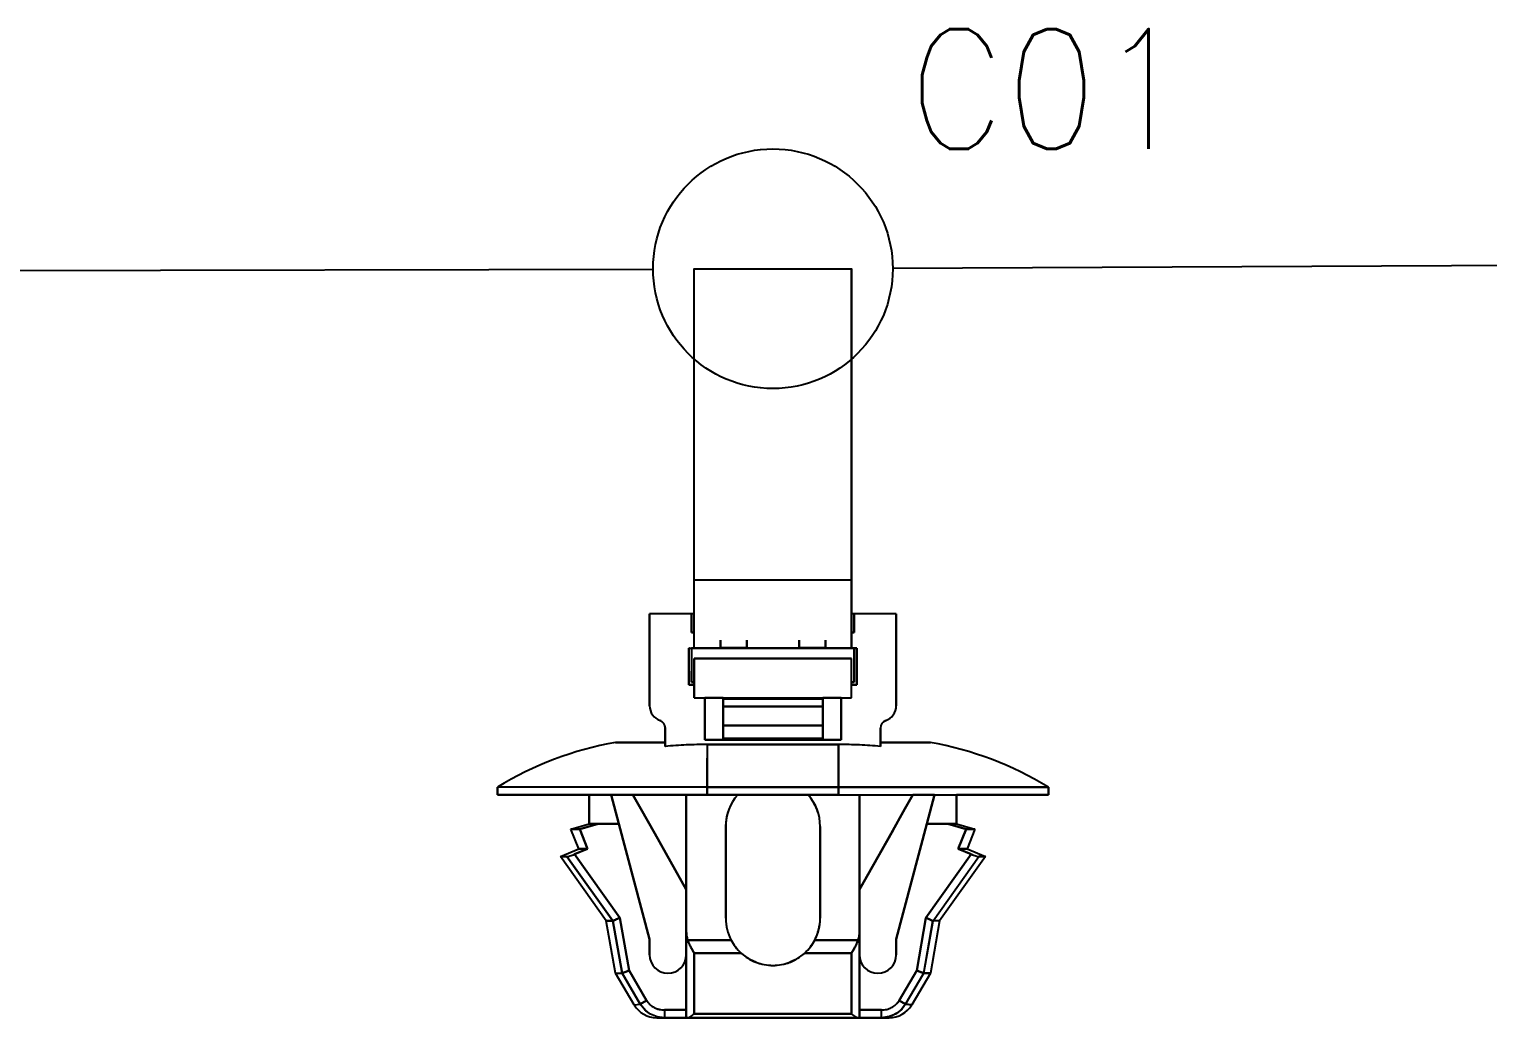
# Model space of a CAD drawing. Header units: inches. Extents: x 47316 to 59086, y 3141 to 11743.
# Drawn here: x 50852.77 to 50883.2, y 8606.64 to 8627.28 of the extents above; entities that cross this region are included whole.
import ezdxf

# ---------------------------------------------------------------- set-up
doc = ezdxf.new("R2010")
doc.units = ezdxf.units.IN
doc.header["$MEASUREMENT"] = 0
doc.styles.get("Standard").update_dxf_attribs({"font": ''})
doc.styles.get('Standard').set_extended_font_data('SimSun')
doc.linetypes.add('_VH_OTCON', pattern='A,0.0001,[7,VeSys.shx,S=0.1,R=0,X=0,Y=0],-0.4,[7,VeSys.shx,S=0.1,R=0,X=0,Y=0],-0.4,["X",Standard,S=1,R=0,X=-0.5,Y=-0.5],-0.0001,[7,VeSys.shx,S=0.1,R=0,X=0,Y=0],-0.4', length=1.2002)

msp = doc.modelspace()

# ---------------------------------------------------------------- linework, layer by layer
at = {"color": 0, "linetype": '_VH_OTCON', "lineweight": -2, "ltscale": 5}
for p, q in [((50870.789, 8622.288), (50929.937, 8622.573)), ((50701.066, 8621.868), (50865.789, 8622.27))]:
    msp.add_line(p, q, dxfattribs=at)
at = {"color": 0, "ltscale": 0.378893}
msp.add_line((50869.931, 8615.776), (50869.931, 8622.276), dxfattribs=at)
at = {"color": 0, "ltscale": 0.37888}
msp.add_line((50869.931, 8615.776), (50869.931, 8622.276), dxfattribs=at)
at = {"color": 7, "ltscale": 0.108633}
msp.add_line((50866.647, 8615.07), (50866.647, 8617.448), dxfattribs=at)
at = {"color": 7, "ltscale": 0.098454}
msp.add_line((50866.647, 8615.07), (50866.647, 8617.225), dxfattribs=at)
at = {"color": 7, "ltscale": 0.057913}
msp.add_line((50866.647, 8615.07), (50866.647, 8616.338), dxfattribs=at)
at = {"color": 7, "ltscale": 0.0644}
for p, q in [((50866.647, 8614.366), (50866.647, 8615.776)), ((50866.647, 8614.366), (50866.647, 8615.776)), ((50869.931, 8615.776), (50869.931, 8614.366)), ((50869.931, 8614.366), (50869.931, 8615.776))]:
    msp.add_line(p, q, dxfattribs=at)
at = {"color": 7, "ltscale": 0.025}
for p, q in [((50865.717, 8614.522), (50865.717, 8615.07)), ((50867.742, 8614.366), (50867.195, 8614.366)), ((50867.742, 8614.366), (50867.195, 8614.366)), ((50867.742, 8614.358), (50867.195, 8614.358)), ((50869.384, 8614.366), (50868.836, 8614.366)), ((50869.384, 8614.366), (50868.836, 8614.366))]:
    msp.add_line(p, q, dxfattribs=at)
at = {"color": 7, "ltscale": 0.039999}
for p, q in [((50866.593, 8615.07), (50865.717, 8615.07)), ((50866.593, 8615.07), (50865.717, 8615.07)), ((50870.861, 8615.07), (50869.986, 8615.07)), ((50870.861, 8615.07), (50869.986, 8615.07))]:
    msp.add_line(p, q, dxfattribs=at)
at = {"color": 7, "ltscale": 0.022501}
for p, q in [((50865.717, 8615.07), (50865.717, 8614.577)), ((50865.717, 8615.07), (50865.717, 8614.577)), ((50870.861, 8615.07), (50870.861, 8614.577)), ((50870.861, 8614.577), (50870.861, 8615.07))]:
    msp.add_line(p, q, dxfattribs=at)
at = {"color": 7, "ltscale": 0.0175}
for p, q in [((50866.593, 8615.07), (50866.593, 8614.687)), ((50866.593, 8615.07), (50866.593, 8614.687)), ((50866.593, 8614.687), (50866.593, 8615.07)), ((50869.986, 8615.07), (50869.986, 8614.687)), ((50869.986, 8614.687), (50869.986, 8615.07))]:
    msp.add_line(p, q, dxfattribs=at)
at = {"color": 7, "ltscale": 0.002499}
for p, q in [((50866.647, 8615.07), (50866.593, 8615.07)), ((50869.986, 8615.07), (50869.931, 8615.07)), ((50866.593, 8614.687), (50866.647, 8614.687)), ((50866.647, 8614.687), (50866.593, 8614.687)), ((50869.931, 8614.687), (50869.986, 8614.687)), ((50869.986, 8614.687), (50869.931, 8614.687)), ((50866.538, 8614.358), (50866.593, 8614.358)), ((50866.538, 8614.358), (50866.593, 8614.358)), ((50870.04, 8614.358), (50869.986, 8614.358)), ((50869.986, 8614.358), (50870.04, 8614.358)), ((50869.986, 8614.358), (50870.04, 8614.358)), ((50866.593, 8613.647), (50866.647, 8613.647)), ((50866.647, 8613.647), (50866.593, 8613.647)), ((50866.593, 8613.647), (50866.647, 8613.647)), ((50869.931, 8613.647), (50869.986, 8613.647)), ((50869.986, 8613.647), (50869.931, 8613.647)), ((50869.931, 8613.647), (50869.986, 8613.647))]:
    msp.add_line(p, q, dxfattribs=at)
at = {"color": 7, "ltscale": 2.6e-05}
for p, q in [((50866.593, 8615.069), (50866.593, 8615.07)), ((50869.986, 8615.07), (50869.986, 8615.069))]:
    msp.add_line(p, q, dxfattribs=at)
at = {"color": 7, "ltscale": 0.064999}
for p, q in [((50865.717, 8614.577), (50865.717, 8613.154)), ((50865.717, 8614.577), (50865.717, 8613.154)), ((50870.861, 8614.577), (50870.861, 8613.154)), ((50870.861, 8613.154), (50870.861, 8614.577))]:
    msp.add_line(p, q, dxfattribs=at)
at = {"color": 7, "ltscale": 0.0625}
msp.add_line((50865.717, 8613.154), (50865.717, 8614.522), dxfattribs=at)
at = {"color": 7, "ltscale": 0.000629}
msp.add_line((50866.552, 8614.358), (50866.538, 8614.358), dxfattribs=at)
at = {"color": 7, "ltscale": 0.035001}
for p, q in [((50866.538, 8614.358), (50866.538, 8613.592)), ((50866.538, 8613.592), (50866.538, 8614.358)), ((50870.04, 8613.592), (50870.04, 8614.358)), ((50870.04, 8613.592), (50870.04, 8614.358)), ((50870.04, 8614.358), (50870.04, 8613.592)), ((50866.921, 8611.293), (50866.921, 8612.06)), ((50866.921, 8611.293), (50866.921, 8612.06))]:
    msp.add_line(p, q, dxfattribs=at)
at = {"color": 7, "ltscale": 0.154999}
for p, q in [((50866.593, 8614.358), (50869.986, 8614.358)), ((50869.986, 8614.358), (50866.593, 8614.358))]:
    msp.add_line(p, q, dxfattribs=at)
at = {"color": 7, "ltscale": 0.032501}
for p, q in [((50866.593, 8614.358), (50866.593, 8613.647)), ((50866.593, 8614.358), (50866.593, 8613.647)), ((50869.986, 8614.358), (50869.986, 8613.647)), ((50869.986, 8613.647), (50869.986, 8614.358))]:
    msp.add_line(p, q, dxfattribs=at)
at = {"color": 7, "ltscale": 0.021939}
msp.add_line((50866.593, 8614.358), (50866.593, 8613.878), dxfattribs=at)
at = {"color": 7, "ltscale": 0.0075}
for p, q in [((50867.195, 8614.358), (50867.195, 8614.522)), ((50867.195, 8614.522), (50867.195, 8614.358)), ((50867.742, 8614.522), (50867.742, 8614.358)), ((50867.742, 8614.358), (50867.742, 8614.522)), ((50868.836, 8614.358), (50868.836, 8614.522)), ((50868.836, 8614.522), (50868.836, 8614.358)), ((50869.384, 8614.522), (50869.384, 8614.358)), ((50869.384, 8614.358), (50869.384, 8614.522)), ((50862.543, 8611.458), (50862.543, 8611.293)), ((50862.543, 8611.293), (50862.543, 8611.458)), ((50866.921, 8611.458), (50866.921, 8611.293)), ((50866.921, 8611.293), (50866.921, 8611.458)), ((50869.657, 8611.293), (50869.657, 8611.458)), ((50869.657, 8611.458), (50869.657, 8611.293)), ((50874.036, 8611.458), (50874.036, 8611.293)), ((50874.036, 8611.293), (50874.036, 8611.458)), ((50866.025, 8606.806), (50866.025, 8606.641)), ((50866.025, 8606.806), (50866.025, 8606.641)), ((50866.483, 8606.641), (50866.483, 8606.806)), ((50870.554, 8606.641), (50870.554, 8606.806)), ((50870.554, 8606.641), (50870.554, 8606.806))]:
    msp.add_line(p, q, dxfattribs=at)
at = {"color": 7, "ltscale": 0.000322}
msp.add_line((50867.742, 8614.358), (50867.742, 8614.365), dxfattribs=at)
at = {"color": 7, "ltscale": 0.023056}
msp.add_line((50869.341, 8614.358), (50868.836, 8614.358), dxfattribs=at)
at = {"color": 7, "ltscale": 0.000368}
msp.add_line((50869.384, 8614.366), (50869.384, 8614.358), dxfattribs=at)
at = {"color": 7, "ltscale": 0.15}
for p, q in [((50869.931, 8614.139), (50866.647, 8614.139)), ((50866.647, 8614.139), (50869.931, 8614.139)), ((50866.647, 8613.318), (50869.931, 8613.318)), ((50866.647, 8613.318), (50869.931, 8613.318)), ((50869.931, 8606.724), (50866.647, 8606.724)), ((50866.647, 8606.724), (50869.931, 8606.724))]:
    msp.add_line(p, q, dxfattribs=at)
at = {"color": 7, "ltscale": 0.0375}
for p, q in [((50866.647, 8614.139), (50866.647, 8613.318)), ((50866.647, 8613.318), (50866.647, 8614.139)), ((50869.931, 8613.318), (50869.931, 8614.139)), ((50869.931, 8613.318), (50869.931, 8614.139))]:
    msp.add_line(p, q, dxfattribs=at)
at = {"color": 7, "ltscale": 0.010562}
msp.add_line((50866.593, 8613.647), (50866.593, 8613.878), dxfattribs=at)
at = {"color": 7, "ltscale": 0.004999}
for p, q in [((50866.538, 8613.592), (50866.647, 8613.592)), ((50866.647, 8613.592), (50866.538, 8613.592)), ((50869.931, 8613.592), (50870.04, 8613.592)), ((50870.04, 8613.592), (50869.931, 8613.592))]:
    msp.add_line(p, q, dxfattribs=at)
at = {"color": 7, "ltscale": 0.002502}
msp.add_line((50866.647, 8613.592), (50866.647, 8613.647), dxfattribs=at)
at = {"color": 7, "ltscale": 0.040002}
for p, q in [((50866.866, 8613.318), (50866.866, 8612.443)), ((50866.866, 8612.443), (50866.866, 8613.318)), ((50869.712, 8612.443), (50869.712, 8613.318)), ((50869.712, 8612.443), (50869.712, 8613.318)), ((50869.712, 8613.318), (50869.712, 8612.443))]:
    msp.add_line(p, q, dxfattribs=at)
at = {"color": 7, "ltscale": 0.017502}
for p, q in [((50867.249, 8613.318), (50866.866, 8613.318)), ((50869.712, 8613.318), (50869.329, 8613.318))]:
    msp.add_line(p, q, dxfattribs=at)
at = {"color": 7, "ltscale": 0.00087}
for p, q in [((50867.249, 8613.299), (50867.249, 8613.318)), ((50867.249, 8613.318), (50867.249, 8613.299)), ((50869.329, 8613.299), (50869.329, 8613.318)), ((50869.329, 8613.318), (50869.329, 8613.299))]:
    msp.add_line(p, q, dxfattribs=at)
at = {"color": 7, "ltscale": 0.023952}
msp.add_line((50867.249, 8612.794), (50867.249, 8613.318), dxfattribs=at)
at = {"color": 7, "ltscale": 0.007443}
for p, q in [((50867.249, 8613.136), (50867.249, 8613.299)), ((50867.249, 8613.299), (50867.249, 8613.136)), ((50869.329, 8613.136), (50869.329, 8613.299)), ((50869.329, 8613.299), (50869.329, 8613.136))]:
    msp.add_line(p, q, dxfattribs=at)
at = {"color": 7, "ltscale": 0.095001}
for p, q in [((50867.249, 8613.299), (50869.329, 8613.299)), ((50869.329, 8613.299), (50867.249, 8613.299)), ((50867.249, 8613.136), (50869.329, 8613.136)), ((50869.329, 8613.136), (50867.249, 8613.136)), ((50869.329, 8612.746), (50867.249, 8612.746)), ((50867.249, 8612.746), (50869.329, 8612.746)), ((50869.329, 8612.474), (50867.249, 8612.474))]:
    msp.add_line(p, q, dxfattribs=at)
at = {"color": 7, "ltscale": 0.017839}
for p, q in [((50867.249, 8612.746), (50867.249, 8613.136)), ((50867.249, 8613.136), (50867.249, 8612.746)), ((50869.329, 8612.746), (50869.329, 8613.136)), ((50869.329, 8613.136), (50869.329, 8612.746))]:
    msp.add_line(p, q, dxfattribs=at)
at = {"color": 7, "ltscale": 0.013786}
msp.add_line((50866.045, 8612.388), (50866.045, 8612.69), dxfattribs=at)
at = {"color": 7, "ltscale": 0.017471}
for p, q in [((50866.045, 8612.307), (50866.045, 8612.69)), ((50870.533, 8612.307), (50870.533, 8612.69))]:
    msp.add_line(p, q, dxfattribs=at)
at = {"color": 7, "ltscale": 0.017476}
for p, q in [((50866.045, 8612.69), (50866.045, 8612.307)), ((50870.533, 8612.69), (50870.533, 8612.307))]:
    msp.add_line(p, q, dxfattribs=at)
at = {"color": 7, "ltscale": 0.014789}
msp.add_line((50867.249, 8612.766), (50867.249, 8612.443), dxfattribs=at)
at = {"color": 7, "ltscale": 0.013841}
for p, q in [((50867.249, 8612.443), (50867.249, 8612.746)), ((50869.329, 8612.746), (50869.329, 8612.443))]:
    msp.add_line(p, q, dxfattribs=at)
at = {"color": 7, "ltscale": 0.012407}
for p, q in [((50867.249, 8612.474), (50867.249, 8612.746)), ((50869.329, 8612.474), (50869.329, 8612.746))]:
    msp.add_line(p, q, dxfattribs=at)
at = {"color": 7, "ltscale": 0.001447}
msp.add_line((50869.329, 8612.474), (50869.329, 8612.443), dxfattribs=at)
at = {"color": 7, "ltscale": 0.047501}
for p, q in [((50865.005, 8612.388), (50866.045, 8612.388)), ((50866.045, 8612.388), (50865.005, 8612.388)), ((50870.533, 8612.388), (50871.573, 8612.388)), ((50871.573, 8612.388), (50870.533, 8612.388))]:
    msp.add_line(p, q, dxfattribs=at)
at = {"color": 7, "ltscale": 0.00369}
for p, q in [((50866.045, 8612.307), (50866.045, 8612.388)), ((50870.533, 8612.388), (50870.533, 8612.307))]:
    msp.add_line(p, q, dxfattribs=at)
at = {"color": 7, "ltscale": 0.129999}
for p, q in [((50866.866, 8612.443), (50869.712, 8612.443)), ((50869.712, 8612.443), (50866.866, 8612.443))]:
    msp.add_line(p, q, dxfattribs=at)
at = {"color": 7, "ltscale": 0.040567}
for p, q in [((50866.921, 8612.346), (50866.921, 8611.458)), ((50869.657, 8612.346), (50869.657, 8611.458))]:
    msp.add_line(p, q, dxfattribs=at)
at = {"color": 7, "ltscale": 0.125}
for p, q in [((50869.657, 8612.346), (50866.921, 8612.346)), ((50866.921, 8612.346), (50869.657, 8612.346)), ((50869.657, 8611.458), (50866.921, 8611.458)), ((50866.921, 8611.458), (50869.657, 8611.458)), ((50869.657, 8611.293), (50866.921, 8611.293)), ((50866.921, 8611.293), (50869.657, 8611.293))]:
    msp.add_line(p, q, dxfattribs=at)
at = {"color": 7, "ltscale": 0.040569}
for p, q in [((50866.921, 8612.346), (50866.921, 8611.458)), ((50869.657, 8611.458), (50869.657, 8612.346))]:
    msp.add_line(p, q, dxfattribs=at)
at = {"color": 7, "ltscale": 0.02751}
msp.add_line((50869.657, 8611.457), (50869.657, 8612.06), dxfattribs=at)
msp.add_line((50869.657, 8611.457), (50869.657, 8612.06), dxfattribs=at)
at = {"color": 7, "ltscale": 0.2}
for p, q in [((50866.921, 8611.458), (50862.543, 8611.458)), ((50866.921, 8611.458), (50862.543, 8611.458)), ((50866.921, 8611.293), (50862.543, 8611.293)), ((50862.543, 8611.293), (50866.921, 8611.293)), ((50874.036, 8611.458), (50869.657, 8611.458)), ((50869.657, 8611.458), (50874.036, 8611.458)), ((50869.657, 8611.293), (50874.036, 8611.293)), ((50869.657, 8611.293), (50874.036, 8611.293))]:
    msp.add_line(p, q, dxfattribs=at)
at = {"color": 7, "ltscale": 0.087396}
for p, q in [((50862.543, 8611.293), (50864.456, 8611.293)), ((50874.036, 8611.293), (50872.122, 8611.293)), ((50874.036, 8611.293), (50872.122, 8611.293))]:
    msp.add_line(p, q, dxfattribs=at)
at = {"color": 7, "ltscale": 0.0875}
for p, q in [((50864.458, 8611.293), (50862.543, 8611.293)), ((50867.304, 8608.721), (50867.304, 8610.637)), ((50867.304, 8610.637), (50867.304, 8608.721)), ((50869.274, 8610.637), (50869.274, 8608.721)), ((50869.274, 8608.721), (50869.274, 8610.637)), ((50869.274, 8608.721), (50869.274, 8610.637))]:
    msp.add_line(p, q, dxfattribs=at)
at = {"color": 7, "ltscale": 0.027499}
for p, q in [((50864.458, 8610.691), (50864.458, 8611.293)), ((50864.458, 8611.293), (50864.458, 8610.691)), ((50872.12, 8610.691), (50872.12, 8611.293)), ((50872.12, 8611.293), (50872.12, 8610.691))]:
    msp.add_line(p, q, dxfattribs=at)
at = {"color": 7, "ltscale": 0.028456}
for p, q in [((50865.076, 8610.691), (50864.916, 8611.293)), ((50864.916, 8611.293), (50865.076, 8610.691)), ((50871.502, 8610.691), (50871.662, 8611.293)), ((50871.662, 8611.293), (50871.502, 8610.691))]:
    msp.add_line(p, q, dxfattribs=at)
at = {"color": 7, "ltscale": 0.020602}
for p, q in [((50864.916, 8611.293), (50865.367, 8611.293)), ((50871.662, 8611.293), (50871.211, 8611.293)), ((50871.662, 8611.293), (50871.211, 8611.293))]:
    msp.add_line(p, q, dxfattribs=at)
at = {"color": 7, "ltscale": 0.020749}
msp.add_line((50865.37, 8611.293), (50864.916, 8611.293), dxfattribs=at)
at = {"color": 7, "ltscale": 0.015289}
msp.add_line((50865.534, 8611.003), (50865.37, 8611.294), dxfattribs=at)
at = {"color": 7, "ltscale": 0.015242}
for p, q in [((50865.37, 8611.294), (50865.534, 8611.003)), ((50871.044, 8611.003), (50871.208, 8611.294))]:
    msp.add_line(p, q, dxfattribs=at)
at = {"color": 7, "ltscale": 0.089999}
for p, q in [((50866.483, 8611.293), (50866.483, 8609.323)), ((50866.483, 8609.323), (50866.483, 8611.293)), ((50870.095, 8609.323), (50870.095, 8611.293)), ((50870.095, 8611.293), (50870.095, 8609.323))]:
    msp.add_line(p, q, dxfattribs=at)
at = {"color": 7, "ltscale": 0.015215}
msp.add_line((50871.208, 8611.294), (50871.044, 8611.004), dxfattribs=at)
at = {"color": 7, "ltscale": 0.02697}
msp.add_line((50865.825, 8610.489), (50865.534, 8611.003), dxfattribs=at)
at = {"color": 7, "ltscale": 0.026985}
for p, q in [((50865.534, 8611.003), (50865.825, 8610.489)), ((50870.754, 8610.489), (50871.044, 8611.003))]:
    msp.add_line(p, q, dxfattribs=at)
at = {"color": 7, "ltscale": 0.02701}
msp.add_line((50871.044, 8611.004), (50870.754, 8610.489), dxfattribs=at)
at = {"color": 7, "ltscale": 0.018183}
msp.add_line((50864.075, 8610.582), (50864.458, 8610.691), dxfattribs=at)
at = {"color": 7, "ltscale": 0.018199}
for p, q in [((50864.643, 8610.691), (50864.26, 8610.582)), ((50864.26, 8610.582), (50864.643, 8610.691)), ((50871.935, 8610.691), (50872.318, 8610.582)), ((50872.318, 8610.582), (50871.935, 8610.691))]:
    msp.add_line(p, q, dxfattribs=at)
at = {"color": 7, "ltscale": 0.000342}
for p, q in [((50864.466, 8610.691), (50864.458, 8610.691)), ((50872.12, 8610.691), (50872.113, 8610.691))]:
    msp.add_line(p, q, dxfattribs=at)
at = {"color": 7, "ltscale": 0.006641}
msp.add_line((50864.458, 8610.691), (50864.603, 8610.691), dxfattribs=at)
at = {"color": 7, "ltscale": 0.002142}
msp.add_line((50864.505, 8610.691), (50864.458, 8610.691), dxfattribs=at)
at = {"color": 7, "ltscale": 0.00033}
for p, q in [((50864.458, 8610.691), (50864.465, 8610.691)), ((50872.113, 8610.691), (50872.12, 8610.691)), ((50872.339, 8610.171), (50872.332, 8610.171))]:
    msp.add_line(p, q, dxfattribs=at)
at = {"color": 7, "ltscale": 0.002136}
msp.add_line((50864.458, 8610.691), (50864.505, 8610.691), dxfattribs=at)
at = {"color": 7, "ltscale": 0.001825}
msp.add_line((50864.465, 8610.691), (50864.505, 8610.691), dxfattribs=at)
at = {"color": 7, "ltscale": 0.003674}
for p, q in [((50864.546, 8610.691), (50864.466, 8610.691)), ((50872.113, 8610.691), (50872.032, 8610.691))]:
    msp.add_line(p, q, dxfattribs=at)
at = {"color": 7, "ltscale": 0.006299}
msp.add_line((50864.643, 8610.691), (50864.505, 8610.691), dxfattribs=at)
at = {"color": 7, "ltscale": 0.006305}
msp.add_line((50864.505, 8610.691), (50864.643, 8610.691), dxfattribs=at)
at = {"color": 7, "ltscale": 0.00329}
msp.add_line((50864.618, 8610.691), (50864.546, 8610.691), dxfattribs=at)
at = {"color": 7, "ltscale": 0.019785}
for p, q in [((50865.076, 8610.691), (50864.643, 8610.691)), ((50864.643, 8610.691), (50865.076, 8610.691)), ((50871.502, 8610.691), (50871.935, 8610.691)), ((50871.935, 8610.691), (50871.502, 8610.691))]:
    msp.add_line(p, q, dxfattribs=at)
at = {"color": 7, "ltscale": 0.11383}
for p, q in [((50865.717, 8608.283), (50865.076, 8610.691)), ((50865.076, 8610.691), (50865.717, 8608.283)), ((50870.861, 8608.283), (50871.502, 8610.691)), ((50871.502, 8610.691), (50870.861, 8608.283))]:
    msp.add_line(p, q, dxfattribs=at)
at = {"color": 7, "ltscale": 0.008441}
for p, q in [((50872.12, 8610.691), (50871.935, 8610.691)), ((50871.935, 8610.691), (50872.12, 8610.691)), ((50872.339, 8610.171), (50872.154, 8610.171))]:
    msp.add_line(p, q, dxfattribs=at)
at = {"color": 7, "ltscale": 0.008432}
msp.add_line((50871.936, 8610.691), (50872.12, 8610.691), dxfattribs=at)
at = {"color": 7, "ltscale": 0.00434}
msp.add_line((50872.032, 8610.691), (50871.937, 8610.691), dxfattribs=at)
at = {"color": 7, "ltscale": 0.002209}
msp.add_line((50872.065, 8610.691), (50872.113, 8610.691), dxfattribs=at)
at = {"color": 7, "ltscale": 0.000286}
for p, q in [((50872.119, 8610.69), (50872.113, 8610.691)), ((50872.113, 8610.691), (50872.119, 8610.69))]:
    msp.add_line(p, q, dxfattribs=at)
at = {"color": 7, "ltscale": 0.018174}
msp.add_line((50872.12, 8610.691), (50872.503, 8610.582), dxfattribs=at)
at = {"color": 7, "ltscale": 0.008429}
for p, q in [((50864.26, 8610.582), (50864.075, 8610.582)), ((50872.154, 8610.171), (50872.339, 8610.171))]:
    msp.add_line(p, q, dxfattribs=at)
at = {"color": 7, "ltscale": 0.020195}
for p, q in [((50864.24, 8610.171), (50864.075, 8610.582)), ((50864.26, 8610.582), (50864.424, 8610.171)), ((50864.424, 8610.171), (50864.26, 8610.582)), ((50872.318, 8610.582), (50872.154, 8610.171)), ((50872.154, 8610.171), (50872.318, 8610.582)), ((50872.503, 8610.582), (50872.339, 8610.171))]:
    msp.add_line(p, q, dxfattribs=at)
at = {"color": 7, "ltscale": 0.008438}
msp.add_line((50864.075, 8610.582), (50864.26, 8610.582), dxfattribs=at)
at = {"color": 7, "ltscale": 0.002185}
msp.add_line((50864.166, 8610.582), (50864.118, 8610.582), dxfattribs=at)
at = {"color": 7, "ltscale": 0.065039}
msp.add_line((50866.483, 8609.323), (50865.783, 8610.563), dxfattribs=at)
at = {"color": 7, "ltscale": 0.06116}
msp.add_line((50866.483, 8609.323), (50865.825, 8610.489), dxfattribs=at)
at = {"color": 7, "ltscale": 0.061156}
for p, q in [((50865.825, 8610.489), (50866.483, 8609.323)), ((50870.095, 8609.323), (50870.754, 8610.489))]:
    msp.add_line(p, q, dxfattribs=at)
at = {"color": 7, "ltscale": 0.040697}
msp.add_line((50866.483, 8609.527), (50866.483, 8610.418), dxfattribs=at)
at = {"color": 7, "ltscale": 0.040701}
msp.add_line((50866.483, 8610.418), (50866.483, 8609.527), dxfattribs=at)
at = {"color": 7, "ltscale": 0.064963}
msp.add_line((50870.795, 8610.561), (50870.095, 8609.323), dxfattribs=at)
at = {"color": 7, "ltscale": 0.061161}
msp.add_line((50870.754, 8610.489), (50870.095, 8609.323), dxfattribs=at)
at = {"color": 7, "ltscale": 0.004681}
for p, q in [((50872.421, 8610.582), (50872.318, 8610.582)), ((50872.318, 8610.582), (50872.421, 8610.582))]:
    msp.add_line(p, q, dxfattribs=at)
at = {"color": 7, "ltscale": 0.002823}
msp.add_line((50872.483, 8610.582), (50872.421, 8610.582), dxfattribs=at)
at = {"color": 7, "ltscale": 0.00282}
for p, q in [((50872.421, 8610.582), (50872.483, 8610.582)), ((50864.26, 8610.171), (50864.321, 8610.171))]:
    msp.add_line(p, q, dxfattribs=at)
at = {"color": 7, "ltscale": 0.000925}
msp.add_line((50872.503, 8610.582), (50872.483, 8610.582), dxfattribs=at)
at = {"color": 7, "ltscale": 0.000912}
for p, q in [((50872.483, 8610.582), (50872.503, 8610.582)), ((50864.24, 8610.171), (50864.26, 8610.171))]:
    msp.add_line(p, q, dxfattribs=at)
at = {"color": 7, "ltscale": 0.019}
msp.add_line((50863.857, 8610.007), (50864.239, 8610.171), dxfattribs=at)
at = {"color": 7, "ltscale": 0.013619}
for p, q in [((50864.424, 8610.171), (50864.15, 8610.054)), ((50864.15, 8610.054), (50864.424, 8610.171)), ((50872.154, 8610.171), (50872.428, 8610.054)), ((50872.428, 8610.054), (50872.154, 8610.171))]:
    msp.add_line(p, q, dxfattribs=at)
at = {"color": 7, "ltscale": 0.074459}
for p, q in [((50864.15, 8610.054), (50865.097, 8608.728)), ((50865.097, 8608.728), (50864.15, 8610.054)), ((50872.428, 8610.054), (50871.481, 8608.728)), ((50871.481, 8608.728), (50872.428, 8610.054))]:
    msp.add_line(p, q, dxfattribs=at)
at = {"color": 7, "ltscale": 0.0009}
msp.add_line((50864.259, 8610.171), (50864.239, 8610.171), dxfattribs=at)
at = {"color": 7, "ltscale": 0.002856}
msp.add_line((50864.246, 8610.171), (50864.309, 8610.171), dxfattribs=at)
at = {"color": 7, "ltscale": 0.002869}
msp.add_line((50864.31, 8610.171), (50864.247, 8610.171), dxfattribs=at)
at = {"color": 7, "ltscale": 0.002832}
msp.add_line((50864.321, 8610.171), (50864.259, 8610.171), dxfattribs=at)
at = {"color": 7, "ltscale": 0.004715}
msp.add_line((50864.424, 8610.171), (50864.321, 8610.171), dxfattribs=at)
at = {"color": 7, "ltscale": 0.004687}
msp.add_line((50864.321, 8610.171), (50864.424, 8610.171), dxfattribs=at)
at = {"color": 7, "ltscale": 0.004291}
msp.add_line((50872.248, 8610.171), (50872.154, 8610.171), dxfattribs=at)
at = {"color": 7, "ltscale": 0.003809}
msp.add_line((50872.332, 8610.171), (50872.248, 8610.171), dxfattribs=at)
at = {"color": 7, "ltscale": 0.001593}
msp.add_line((50872.297, 8610.171), (50872.332, 8610.171), dxfattribs=at)
at = {"color": 7, "ltscale": 0.000327}
msp.add_line((50872.332, 8610.171), (50872.339, 8610.171), dxfattribs=at)
at = {"color": 7, "ltscale": 0.019025}
msp.add_line((50872.339, 8610.171), (50872.722, 8610.007), dxfattribs=at)
at = {"color": 7, "ltscale": 4.3e-05}
msp.add_line((50863.856, 8610.007), (50863.857, 8610.007), dxfattribs=at)
at = {"color": 7, "ltscale": 0.075271}
for p, q in [((50864.814, 8608.666), (50863.856, 8610.007)), ((50863.991, 8610.007), (50864.949, 8608.666)), ((50864.949, 8608.666), (50863.991, 8610.007)), ((50871.629, 8608.666), (50872.587, 8610.007)), ((50872.722, 8610.007), (50871.764, 8608.666))]:
    msp.add_line(p, q, dxfattribs=at)
at = {"color": 7, "ltscale": 4.9e-05}
msp.add_line((50863.856, 8610.007), (50863.858, 8610.007), dxfattribs=at)
at = {"color": 7, "ltscale": 0.000903}
msp.add_line((50863.857, 8610.007), (50863.877, 8610.007), dxfattribs=at)
at = {"color": 7, "ltscale": 0.000916}
msp.add_line((50863.858, 8610.007), (50863.878, 8610.007), dxfattribs=at)
at = {"color": 7, "ltscale": 0.005222}
msp.add_line((50863.877, 8610.007), (50863.991, 8610.007), dxfattribs=at)
at = {"color": 7, "ltscale": 0.005249}
msp.add_line((50863.878, 8610.007), (50863.992, 8610.008), dxfattribs=at)
at = {"color": 7, "ltscale": 0.075264}
msp.add_line((50871.629, 8608.666), (50872.587, 8610.007), dxfattribs=at)
at = {"color": 7, "ltscale": 0.006177}
msp.add_line((50872.587, 8610.007), (50872.722, 8610.007), dxfattribs=at)
at = {"color": 7, "ltscale": 0.006165}
for p, q in [((50872.722, 8610.007), (50872.587, 8610.007)), ((50871.764, 8608.666), (50871.629, 8608.666)), ((50871.764, 8608.666), (50871.629, 8608.666))]:
    msp.add_line(p, q, dxfattribs=at)
at = {"color": 7, "ltscale": 0.039936}
for p, q in [((50866.483, 8609.323), (50866.483, 8608.449)), ((50866.483, 8608.449), (50866.483, 8609.323)), ((50870.095, 8608.449), (50870.095, 8609.323)), ((50870.095, 8609.323), (50870.095, 8608.449))]:
    msp.add_line(p, q, dxfattribs=at)
at = {"color": 7, "ltscale": 0.048712}
msp.add_line((50866.483, 8608.257), (50866.483, 8609.323), dxfattribs=at)
at = {"color": 7, "ltscale": 0.006168}
for p, q in [((50864.949, 8608.666), (50864.814, 8608.666)), ((50864.814, 8608.666), (50864.949, 8608.666))]:
    msp.add_line(p, q, dxfattribs=at)
at = {"color": 7, "ltscale": 0.05076}
for p, q in [((50865.006, 8607.572), (50864.814, 8608.666)), ((50871.764, 8608.666), (50871.573, 8607.572))]:
    msp.add_line(p, q, dxfattribs=at)
at = {"color": 7, "ltscale": 0.002621}
for p, q in [((50864.953, 8608.667), (50865.006, 8608.689)), ((50865.006, 8608.689), (50864.953, 8608.667)), ((50871.572, 8608.689), (50871.625, 8608.667)), ((50871.625, 8608.667), (50871.572, 8608.689))]:
    msp.add_line(p, q, dxfattribs=at)
at = {"color": 7, "ltscale": 0.050773}
for p, q in [((50864.953, 8608.667), (50865.145, 8607.572)), ((50865.145, 8607.572), (50864.953, 8608.667)), ((50871.434, 8607.572), (50871.625, 8608.667))]:
    msp.add_line(p, q, dxfattribs=at)
at = {"color": 7, "ltscale": 0.000205}
for p, q in [((50865.006, 8608.689), (50865.01, 8608.691)), ((50865.01, 8608.691), (50865.006, 8608.689)), ((50871.568, 8608.691), (50871.572, 8608.689)), ((50871.572, 8608.689), (50871.568, 8608.691))]:
    msp.add_line(p, q, dxfattribs=at)
at = {"color": 7, "ltscale": 0.004321}
for p, q in [((50865.01, 8608.691), (50865.097, 8608.728)), ((50865.097, 8608.728), (50865.01, 8608.691)), ((50871.481, 8608.728), (50871.568, 8608.691)), ((50871.568, 8608.691), (50871.481, 8608.728))]:
    msp.add_line(p, q, dxfattribs=at)
at = {"color": 7, "ltscale": 0.051095}
for p, q in [((50865.097, 8608.728), (50865.29, 8607.626)), ((50865.29, 8607.626), (50865.097, 8608.728)), ((50871.481, 8608.728), (50871.288, 8607.626)), ((50871.288, 8607.626), (50871.481, 8608.728))]:
    msp.add_line(p, q, dxfattribs=at)
at = {"color": 7, "ltscale": 0.050769}
msp.add_line((50871.434, 8607.572), (50871.629, 8608.666), dxfattribs=at)
at = {"color": 7, "ltscale": 0.014999}
for p, q in [((50865.717, 8607.955), (50865.717, 8608.283)), ((50865.717, 8608.283), (50865.717, 8607.955)), ((50870.861, 8607.955), (50870.861, 8608.283)), ((50870.861, 8607.955), (50870.861, 8608.283)), ((50870.861, 8608.283), (50870.861, 8607.955))]:
    msp.add_line(p, q, dxfattribs=at)
at = {"color": 7, "ltscale": 0.082565}
for p, q in [((50866.483, 8606.641), (50866.483, 8608.449)), ((50866.483, 8608.449), (50866.483, 8606.641)), ((50870.095, 8608.449), (50870.095, 8606.641)), ((50870.095, 8606.641), (50870.095, 8608.449))]:
    msp.add_line(p, q, dxfattribs=at)
at = {"color": 7, "ltscale": 0.008279}
msp.add_line((50866.483, 8608.076), (50866.483, 8608.257), dxfattribs=at)
at = {"color": 7, "ltscale": 0.041339}
for p, q in [((50866.511, 8608.265), (50867.416, 8608.265)), ((50867.416, 8608.265), (50866.511, 8608.265)), ((50869.162, 8608.265), (50870.067, 8608.265)), ((50870.067, 8608.265), (50869.162, 8608.265))]:
    msp.add_line(p, q, dxfattribs=at)
at = {"color": 7, "ltscale": 0.002634}
for p, q in [((50866.511, 8608.265), (50866.531, 8608.211)), ((50870.047, 8608.211), (50870.067, 8608.265))]:
    msp.add_line(p, q, dxfattribs=at)
at = {"color": 7, "ltscale": 0.002635}
for p, q in [((50866.531, 8608.211), (50866.511, 8608.265)), ((50870.067, 8608.265), (50870.047, 8608.211))]:
    msp.add_line(p, q, dxfattribs=at)
at = {"color": 7, "ltscale": 0.005516}
msp.add_line((50866.483, 8607.955), (50866.483, 8608.076), dxfattribs=at)
at = {"color": 7, "ltscale": 0.052501}
msp.add_line((50866.483, 8606.806), (50866.483, 8607.955), dxfattribs=at)
at = {"color": 7, "ltscale": 0.044711}
for p, q in [((50867.626, 8607.993), (50866.647, 8607.993)), ((50866.647, 8607.993), (50867.626, 8607.993)), ((50869.931, 8607.993), (50868.952, 8607.993)), ((50868.952, 8607.993), (50869.931, 8607.993))]:
    msp.add_line(p, q, dxfattribs=at)
at = {"color": 7, "ltscale": 0.057954}
for p, q in [((50866.647, 8607.993), (50866.647, 8606.724)), ((50866.647, 8606.724), (50866.647, 8607.993)), ((50869.931, 8606.724), (50869.931, 8607.993)), ((50869.931, 8607.993), (50869.931, 8606.724))]:
    msp.add_line(p, q, dxfattribs=at)
at = {"color": 7, "ltscale": 0.001863}
msp.add_line((50867.597, 8608.02), (50867.627, 8607.992), dxfattribs=at)
at = {"color": 7, "ltscale": 0.000505}
msp.add_line((50867.626, 8607.993), (50867.618, 8608), dxfattribs=at)
at = {"color": 7, "ltscale": 0.000598}
msp.add_line((50868.952, 8607.993), (50868.962, 8608.001), dxfattribs=at)
at = {"color": 7, "ltscale": 0.004276}
for p, q in [((50865.202, 8607.594), (50865.29, 8607.626)), ((50865.29, 8607.626), (50865.203, 8607.593)), ((50871.376, 8607.593), (50871.288, 8607.626)), ((50871.288, 8607.626), (50871.376, 8607.594))]:
    msp.add_line(p, q, dxfattribs=at)
at = {"color": 7, "ltscale": 0.0329}
for p, q in [((50865.29, 8607.626), (50865.655, 8607.005)), ((50865.655, 8607.005), (50865.29, 8607.626)), ((50871.288, 8607.626), (50870.923, 8607.005)), ((50870.923, 8607.005), (50871.288, 8607.626))]:
    msp.add_line(p, q, dxfattribs=at)
at = {"color": 7, "ltscale": 0.006223}
for p, q in [((50865.006, 8607.572), (50865.142, 8607.572)), ((50865.006, 8607.572), (50865.142, 8607.572)), ((50871.573, 8607.572), (50871.436, 8607.572))]:
    msp.add_line(p, q, dxfattribs=at)
at = {"color": 7, "ltscale": 0.034946}
for p, q in [((50865.394, 8606.912), (50865.006, 8607.572)), ((50871.573, 8607.572), (50871.185, 8606.912))]:
    msp.add_line(p, q, dxfattribs=at)
at = {"color": 7, "ltscale": 0.034208}
for p, q in [((50865.522, 8606.926), (50865.142, 8607.572)), ((50871.057, 8606.926), (50871.436, 8607.572))]:
    msp.add_line(p, q, dxfattribs=at)
at = {"color": 7, "ltscale": 0.000128}
for p, q in [((50865.145, 8607.572), (50865.142, 8607.572)), ((50871.436, 8607.572), (50871.434, 8607.572)), ((50871.434, 8607.572), (50871.436, 8607.572))]:
    msp.add_line(p, q, dxfattribs=at)
at = {"color": 7, "ltscale": 0.002806}
for p, q in [((50865.145, 8607.572), (50865.202, 8607.594)), ((50871.376, 8607.594), (50871.434, 8607.572))]:
    msp.add_line(p, q, dxfattribs=at)
at = {"color": 7, "ltscale": 0.00266}
for p, q in [((50865.2, 8607.592), (50865.145, 8607.572)), ((50871.434, 8607.572), (50871.379, 8607.592))]:
    msp.add_line(p, q, dxfattribs=at)
at = {"color": 7, "ltscale": 0.034163}
for p, q in [((50865.145, 8607.572), (50865.522, 8606.926)), ((50871.057, 8606.926), (50871.434, 8607.572))]:
    msp.add_line(p, q, dxfattribs=at)
at = {"color": 7, "ltscale": 0.006219}
msp.add_line((50871.436, 8607.572), (50871.573, 8607.572), dxfattribs=at)
at = {"color": 7, "ltscale": 0.007092}
for p, q in [((50865.655, 8607.005), (50865.522, 8606.926)), ((50865.522, 8606.926), (50865.655, 8607.005)), ((50871.057, 8606.926), (50870.923, 8607.005)), ((50870.923, 8607.005), (50871.057, 8606.926))]:
    msp.add_line(p, q, dxfattribs=at)
at = {"color": 7, "ltscale": 0.005864}
msp.add_line((50865.394, 8606.911), (50865.522, 8606.926), dxfattribs=at)
at = {"color": 7, "ltscale": 0.005865}
for p, q in [((50865.394, 8606.912), (50865.522, 8606.926)), ((50871.057, 8606.926), (50871.184, 8606.912))]:
    msp.add_line(p, q, dxfattribs=at)
at = {"color": 7, "ltscale": 0.020941}
for p, q in [((50866.025, 8606.806), (50866.483, 8606.806)), ((50866.483, 8606.806), (50866.025, 8606.806)), ((50870.554, 8606.806), (50870.095, 8606.806)), ((50870.095, 8606.806), (50870.554, 8606.806)), ((50866.483, 8606.641), (50866.025, 8606.641)), ((50866.025, 8606.641), (50866.483, 8606.641)), ((50870.554, 8606.641), (50870.095, 8606.641)), ((50870.095, 8606.641), (50870.554, 8606.641))]:
    msp.add_line(p, q, dxfattribs=at)
at = {"color": 7, "ltscale": 0.00587}
msp.add_line((50871.184, 8606.911), (50871.057, 8606.926), dxfattribs=at)
at = {"color": 7, "ltscale": 0.015717}
msp.add_line((50865.866, 8606.641), (50866.21, 8606.641), dxfattribs=at)
at = {"color": 7, "ltscale": 0.015729}
msp.add_line((50866.21, 8606.641), (50865.866, 8606.641), dxfattribs=at)
at = {"color": 7, "ltscale": 0.012512}
for p, q in [((50866.484, 8606.641), (50866.21, 8606.641)), ((50870.368, 8606.641), (50870.094, 8606.641))]:
    msp.add_line(p, q, dxfattribs=at)
at = {"color": 7, "ltscale": 0.000995}
for p, q in [((50866.505, 8606.641), (50866.483, 8606.641)), ((50866.483, 8606.641), (50866.505, 8606.641)), ((50870.095, 8606.641), (50870.073, 8606.641)), ((50870.073, 8606.641), (50870.095, 8606.641))]:
    msp.add_line(p, q, dxfattribs=at)
at = {"color": 7, "ltscale": 0.163214}
msp.add_line((50870.076, 8606.641), (50866.503, 8606.641), dxfattribs=at)
at = {"color": 7, "ltscale": 0.163013}
msp.add_line((50866.505, 8606.641), (50870.073, 8606.641), dxfattribs=at)
at = {"color": 7, "ltscale": 0.000399}
msp.add_line((50870.067, 8606.642), (50870.076, 8606.641), dxfattribs=at)
at = {"color": 7, "ltscale": 0.012915}
msp.add_line((50870.651, 8606.641), (50870.368, 8606.641), dxfattribs=at)
at = {"color": 7, "ltscale": 0.004422}
msp.add_line((50870.554, 8606.641), (50870.651, 8606.641), dxfattribs=at)
at = {"color": 7, "ltscale": 0.006183}
msp.add_line((50870.689, 8606.641), (50870.554, 8606.641), dxfattribs=at)
at = {"color": 7, "ltscale": 0.007248}
msp.add_line((50870.554, 8606.641), (50870.712, 8606.641), dxfattribs=at)
at = {"color": 7, "ltscale": 0.001605}
msp.add_line((50870.669, 8606.641), (50870.704, 8606.641), dxfattribs=at)
at = {"color": 0}
msp.add_lwpolyline([(50869.931, 8615.776), (50866.647, 8615.776), (50866.647, 8622.276), (50869.931, 8622.276)], close=True, dxfattribs=at)
at = {"color": 7}
for points in [[(50867.934, 8607.802), (50867.822, 8607.854), (50867.626, 8607.993)], [(50868.952, 8607.993), (50868.756, 8607.854), (50868.645, 8607.802)], [(50866.025, 8606.641), (50865.874, 8606.661), (50865.734, 8606.719), (50865.614, 8606.808), (50865.522, 8606.926)], [(50866.025, 8606.641), (50865.877, 8606.66), (50865.738, 8606.716), (50865.638, 8606.785), (50865.522, 8606.926)], [(50871.057, 8606.926), (50870.964, 8606.808), (50870.843, 8606.718), (50870.703, 8606.661), (50870.554, 8606.641)], [(50871.057, 8606.926), (50870.983, 8606.827), (50870.891, 8606.747), (50870.757, 8606.678), (50870.554, 8606.641)]]:
    msp.add_lwpolyline(points, dxfattribs=at)
at = {"color": 0, "linetype": 'Continuous', "lineweight": -2}
msp.add_circle((50868.289, 8622.276), 2.5, dxfattribs=at)
at = {"color": 7}
for centre, radius, start, end in [((50866.045, 8613.154), 0.328, 179.9994, 250.5293), ((50866.045, 8613.154), 0.328, 180, 250.5288), ((50866.045, 8613.154), 0.328, 179.9994, 250.5294), ((50870.533, 8613.154), 0.328, 289.4712, 0), ((50870.533, 8613.154), 0.328, 289.4707, 0.0006), ((50865.88, 8612.689), 0.166, 57.0425, 70.4553), ((50865.88, 8612.689), 0.166, 0.3156, 70.2132), ((50865.881, 8612.69), 0.164, 0.0195, 70.5097), ((50870.698, 8612.689), 0.166, 109.7868, 179.6844), ((50870.697, 8612.69), 0.164, 109.4907, 179.9809), ((50870.698, 8612.689), 0.165, 109.5431, 137.7308), ((50866.252, 8605.363), 7.135, 100.0643, 121.3266), ((50866.894, 8602.789), 9.556, 92.4655, 95.0982), ((50867.104, 8599.767), 12.585, 92.8258, 94.8248), ((50866.97, 8599.505), 12.841, 90.2174, 92.1704), ((50866.92, 8602.296), 10.05, 89.9939, 92.4892), ((50866.97, 8599.505), 12.841, 90.2174, 92.1704), ((50869.658, 8602.297), 10.049, 87.5107, 90.0063), ((50869.609, 8599.505), 12.841, 87.8296, 89.7826), ((50869.684, 8602.788), 9.557, 84.902, 87.5344), ((50869.474, 8599.767), 12.585, 85.1752, 87.1742), ((50870.326, 8605.363), 7.135, 58.6734, 79.9357), ((50870.326, 8605.363), 7.135, 58.6734, 79.9357), ((50868.288, 8610.637), 0.984, 138.1813, 180.0244), ((50868.303, 8610.631), 1, 138.4852, 179.6729), ((50868.291, 8610.638), 0.983, 17.7035, 41.8454), ((50868.275, 8610.631), 1, 0.3271, 41.5148), ((50868.29, 8610.637), 0.985, 359.9744, 41.8082), ((50868.295, 8610.636), 0.991, 162.0866, 179.9516), ((50863.808, 8610.848), 0.865, 286.6343, 293.2836), ((50863.822, 8610.809), 0.823, 286.458, 293.4523), ((50872.757, 8610.811), 0.825, 246.5546, 253.5173), ((50872.77, 8610.848), 0.865, 246.715, 253.359), ((50863.971, 8610.273), 0.267, 274.42, 288.4837), ((50863.971, 8610.271), 0.265, 274.518, 288.631), ((50872.607, 8610.27), 0.264, 251.3817, 265.6108), ((50872.608, 8610.274), 0.268, 251.5222, 265.5584), ((50868.289, 8608.721), 0.985, 180.0004, 207.5793), ((50868.296, 8608.722), 0.992, 180.0488, 194.3908), ((50868.297, 8608.725), 0.993, 180.2495, 207.6029), ((50868.281, 8608.725), 0.993, 332.3971, 359.7505), ((50868.289, 8608.721), 0.985, 332.4207, 359.9996), ((50868.282, 8608.722), 0.993, 344.7319, 359.944), ((50868.282, 8608.722), 0.992, 345.3918, 359.9518), ((50868.289, 8608.721), 0.985, 345.5164, 359.9998), ((50867.102, 8608.448), 0.619, 179.9621, 197.2519), ((50867.072, 8608.443), 0.589, 179.457, 197.6365), ((50867.604, 8608.657), 1.162, 202.5469, 207.2773), ((50867.594, 8608.653), 1.151, 202.5671, 207.342), ((50868.293, 8608.724), 0.99, 207.6266, 217.3119), ((50868.3, 8608.724), 0.995, 207.4251, 217.048), ((50868.279, 8608.724), 0.995, 322.952, 332.5749), ((50868.285, 8608.724), 0.99, 322.6881, 332.3734), ((50868.984, 8608.653), 1.151, 332.6577, 337.4331), ((50868.974, 8608.657), 1.162, 332.7219, 337.4536), ((50869.477, 8608.448), 0.619, 342.7481, 0.0379), ((50869.506, 8608.443), 0.589, 342.3665, 0.5393), ((50866.1, 8607.955), 0.383, 180.0079, 359.9921), ((50866.1, 8607.955), 0.383, 180.0245, 359.9755), ((50868.142, 8608.941), 1.77, 207.4856, 212.3982), ((50868.114, 8608.925), 1.738, 207.542, 212.4484), ((50868.263, 8608.696), 0.949, 217.0272, 227.8015), ((50868.29, 8608.722), 0.986, 217.297, 227.6662), ((50868.293, 8608.733), 0.997, 227.9955, 248.9005), ((50868.285, 8608.733), 0.997, 291.0985, 311.9992), ((50868.315, 8608.696), 0.949, 312.1985, 322.9728), ((50868.288, 8608.722), 0.986, 312.3338, 322.703), ((50868.437, 8608.941), 1.77, 327.6022, 332.5141), ((50868.464, 8608.925), 1.738, 327.5519, 332.4578), ((50870.478, 8607.955), 0.383, 180.0079, 359.9921), ((50870.478, 8607.955), 0.383, 180.0245, 359.9755), ((50868.29, 8608.722), 0.986, 240.0689, 253.5652), ((50868.293, 8608.721), 0.985, 248.6458, 269.788), ((50868.29, 8608.736), 1, 249.1009, 269.9344), ((50868.286, 8608.721), 0.985, 270.212, 291.3542), ((50868.288, 8608.736), 1, 270.066, 290.9012), ((50868.288, 8608.723), 0.987, 285.003, 294.1628), ((50868.289, 8608.721), 0.985, 286.5108, 293.4668), ((50865.985, 8607.199), 0.382, 210.5337, 227.0049), ((50866.14, 8607.319), 0.577, 212.9454, 223.7059), ((50870.594, 8607.199), 0.382, 313.0347, 329.4711), ((50870.439, 8607.318), 0.576, 316.2971, 327.0928), ((50865.872, 8607.2), 0.559, 211.1509, 269.3427), ((50866.003, 8607.219), 0.409, 227.0192, 242.3839), ((50865.985, 8607.196), 0.381, 226.6533, 243.1845), ((50866.01, 8607.224), 0.416, 241.8404, 256.7535), ((50866.017, 8607.246), 0.44, 242.4141, 256.7359), ((50866.046, 8607.494), 0.688, 259.1161, 268.2318), ((50866.024, 8607.273), 0.468, 256.6879, 270.119), ((50866.282, 8607.134), 0.548, 301.0217, 311.6949), ((50866.272, 8607.148), 0.566, 301.1911, 311.5329), ((50870.297, 8607.134), 0.55, 228.2977, 238.9488), ((50870.307, 8607.148), 0.567, 228.4937, 238.8197), ((50870.555, 8607.273), 0.467, 269.877, 283.354), ((50870.532, 8607.494), 0.688, 271.791, 280.9305), ((50870.562, 8607.246), 0.44, 283.3041, 297.6201), ((50870.568, 8607.224), 0.417, 283.2388, 298.1605), ((50870.706, 8607.2), 0.559, 270.6574, 328.8475), ((50870.575, 8607.219), 0.409, 297.6521, 313.0236), ((50870.594, 8607.195), 0.38, 296.8107, 313.3936), ((50866.498, 8606.721), 0.0802, 273.4236, 294.5804), ((50866.497, 8606.722), 0.081, 273.684, 294.5891), ((50866.501, 8606.721), 0.0794, 272.667, 292.2233), ((50866.501, 8606.721), 0.0799, 272.8797, 292.2757), ((50866.45, 8606.856), 0.224, 291.1833, 300.7947), ((50866.451, 8606.856), 0.223, 291.0314, 300.6778), ((50870.128, 8606.856), 0.224, 239.2021, 248.8182), ((50870.127, 8606.856), 0.223, 239.3169, 248.9701), ((50870.077, 8606.721), 0.0794, 247.7787, 267.3333), ((50870.077, 8606.721), 0.0799, 247.7277, 267.123)]:
    msp.add_arc(centre, radius, start, end, dxfattribs=at)

# ---------------------------------------------------------------- texts
at = {"color": 21, "linetype": 'Continuous', "lineweight": 15, "insert": (50871.111, 8627.276), "char_height": 2.5, "width": 6.53571, "attachment_point": 1}
msp.add_mtext('\\Fromans.shx;\\W0.9000000000;\\T1.0000000000;\\o\\lC01', dxfattribs=at)

doc.saveas('drawing.dxf')
